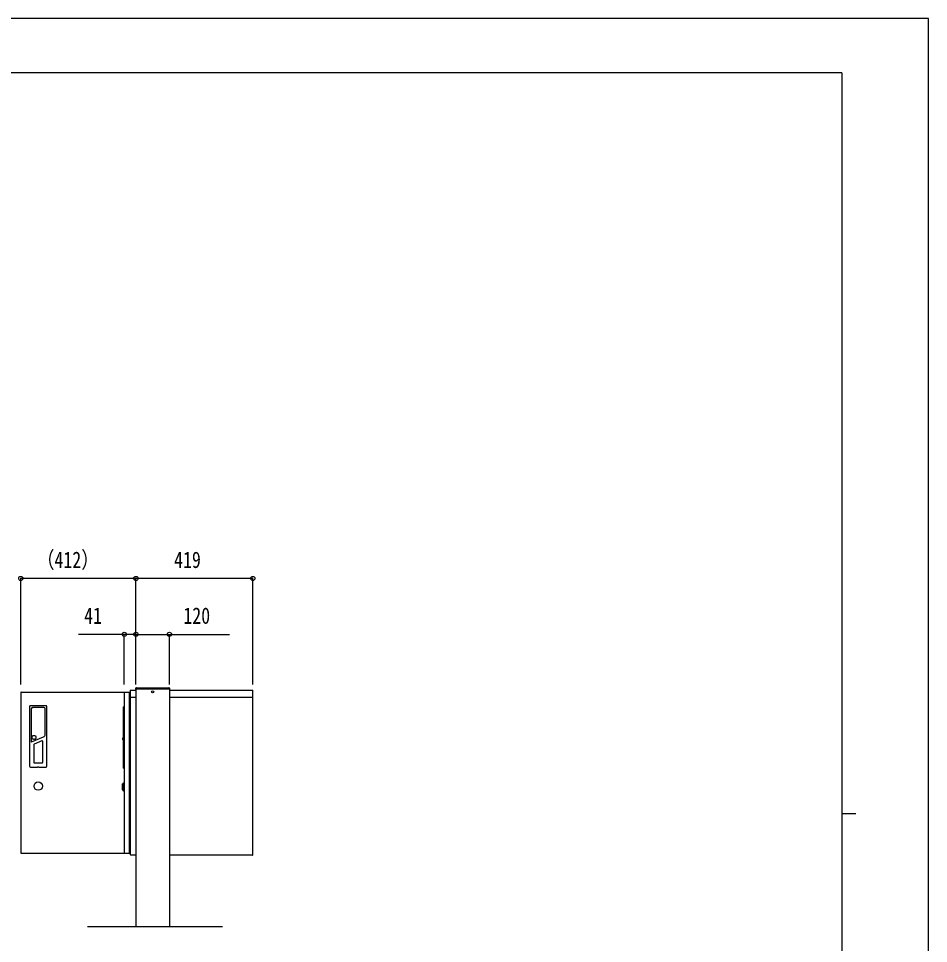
# Model space of a CAD drawing. Units: millimetres, scale not verified. Extents: x -4205 to 4205, y -2970 to 2970.
# Drawn here: x 948 to 4205, y -340 to 2970 of the extents above; entities that cross this region are included whole.
import ezdxf
from ezdxf.enums import TextEntityAlignment as Align

# ---------------------------------------------------------------- set-up
doc = ezdxf.new("R2010")
doc.units = ezdxf.units.MM
doc.header["$LTSCALE"] = 16
for name, color, linetype in [('0-3_YKK_13', 4, 'Continuous'), ('0-4_YKK_A1', 4, 'Continuous'), ('0-5_YKK_D', 6, 'Continuous'), ('0-6_YKK_ZWAK', 7, 'Continuous'), ('0-7_YSS_K', 3, 'Continuous')]:
    doc.layers.add(name, color=color, linetype=linetype)
doc.styles.add('ＭＳ ゴシック', font='')
doc.styles.get('ＭＳ ゴシック').set_extended_font_data('MS Gothic')

msp = doc.modelspace()

# ---------------------------------------------------------------- linework, layer by layer
at = {"layer": '0-3_YKK_13'}
for p, q in [((1348.02, 565), (1348.02, 541)), ((1349.02, 566), (1349.12, 566)), ((1349.09, 566), (1349.02, 566)), ((1349.09, 566), (1349.08, 566.08)), ((1349.09, 566), (1368.02, 566)), ((1367.52, 570), (1367.71, 573.12)), ((1368.52, 570), (1367.52, 570)), ((1487.52, 570), (1368.52, 570)), ((1369.71, 575), (1486.33, 575)), ((1488.52, 570), (1487.52, 570)), ((1488.02, 566), (1785.62, 566)), ((1488.33, 573.12), (1488.52, 570)), ((1785.62, 566), (1786.01, 565.92)), ((1786.62, -23), (1786.62, 565.06)), ((956.02, 558), (956.02, -16)), ((957.02, 559), (1348.02, 559)), ((1326.62, 558), (1326.62, -16)), ((1327.62, 559), (1342.62, 559)), ((1343.62, 558), (1343.62, -16)), ((1348.02, 549), (1343.62, 549)), ((1348.02, 541), (1348.02, 539)), ((1368.02, 540), (1348.02, 540)), ((1348.02, 539), (1348.02, -22)), ((1786.62, 540), (1488.02, 540)), ((987.42, 507.76), (987.42, 293.76)), ((1046.42, 510.76), (990.42, 510.76)), ((993.61, 499.26), (993.61, 381.72)), ((1038.32, 504.17), (998.52, 504.17)), ((1043.23, 408.04), (1043.23, 499.26)), ((1049.42, 293.76), (1049.42, 507.76)), ((1325.62, 506.5), (1323.62, 506.5)), ((1323.62, 503.5), (1323.62, 506.5)), ((1323.62, 289.5), (1323.62, 503.5)), ((1325.62, 503.5), (1325.62, 506.5)), ((1325.62, 505.5), (1326.62, 505.5)), ((1325.62, 289.5), (1325.62, 503.5)), ((994.88, 380.88), (1037.21, 398.92)), ((1323.34, 399.5), (1323.19, 399.48)), ((1323.62, 399.51), (1323.34, 399.5)), ((1002.42, 370.44), (1002.42, 308.26)), ((1030.94, 384.58), (1004.25, 373.2)), ((1034.42, 308.26), (1034.42, 382.28)), ((1321.82, 387.32), (1321.88, 387.17)), ((1322.29, 386.92), (1323.62, 386.89)), ((1004.92, 305.76), (1031.92, 305.76)), ((990.42, 290.76), (1016.42, 290.76)), ((1016.42, 290.76), (1016.42, 290.78)), ((1020.42, 290.78), (1016.42, 290.78)), ((1020.42, 290.76), (1020.42, 290.78)), ((1020.42, 290.78), (1046.42, 290.78)), ((1020.42, 290.76), (1046.42, 290.76)), ((1323.62, 286.5), (1323.62, 289.5)), ((1323.62, 286.5), (1325.62, 286.5)), ((1325.62, 286.5), (1325.62, 289.5)), ((1325.62, 287.2), (1326.62, 287.2)), ((1326.22, 235), (1321.32, 231.6)), ((1326.52, 235), (1326.22, 235)), ((1326.22, 235), (1326.22, 205)), ((1326.52, 235), (1326.52, 205)), ((1320.62, 225.5), (1319.82, 224.7)), ((1319.82, 224.7), (1319.82, 221.6)), ((1319.82, 221.6), (1319.84, 221.51)), ((1319.82, 218.4), (1319.83, 218.45)), ((1319.82, 218.4), (1319.82, 215.3)), ((1319.82, 215.3), (1320.62, 214.5)), ((1319.83, 218.46), (1319.83, 218.45)), ((1320.12, 221.3), (1320.52, 221.3)), ((1320.52, 218.7), (1320.12, 218.7)), ((1320.52, 221.3), (1320.52, 221.25)), ((1320.52, 221.25), (1320.62, 221.25)), ((1320.52, 221.25), (1320.52, 218.75)), ((1320.52, 218.75), (1320.52, 218.7)), ((1320.62, 218.75), (1320.52, 218.75)), ((1320.62, 209.3), (1320.62, 230.7)), ((1320.62, 209.3), (1320.92, 209)), ((1320.92, 220), (1320.92, 231)), ((1320.92, 209), (1320.92, 220)), ((1320.92, 209), (1321.32, 209)), ((1321.32, 231.6), (1321.32, 208.4)), ((1321.32, 208.4), (1326.22, 205)), ((1326.22, 205), (1326.52, 205)), ((1326.62, 229.92), (1326.52, 229.92)), ((1326.52, 228.84), (1326.62, 228.84)), ((1326.62, 227.76), (1326.52, 227.76)), ((1326.62, 227.41), (1326.52, 227.41)), ((1326.62, 210.08), (1326.52, 210.08)), ((957.02, -17), (1348.02, -17)), ((1327.62, -17), (1342.62, -17)), ((1348.02, -7), (1343.62, -7)), ((1349.02, -23), (1349.02, -24)), ((1368.02, -24), (1349.02, -24)), ((1785.55, -24), (1488.02, -24)), ((1785.55, -24), (1785.62, -24)), ((1786.62, -23), (1786.55, -23.38))]:
    msp.add_line(p, q, dxfattribs=at)
for points in [[(1785.62, 566), (1785.62, 565.99), (1785.62, 565.99), (1785.62, 565.98), (1785.61, 565.97), (1785.61, 565.97), (1785.61, 565.96), (1785.61, 565.95), (1785.61, 565.94), (1785.6, 565.92)], [(1786.62, 565), (1786.62, 565.04), (1786.61, 565.08), (1786.61, 565.12), (1786.6, 565.16), (1786.6, 565.2), (1786.59, 565.23), (1786.58, 565.27), (1786.57, 565.31), (1786.56, 565.35), (1786.55, 565.38), (1786.53, 565.42), (1786.52, 565.45), (1786.5, 565.49), (1786.48, 565.52), (1786.46, 565.56), (1786.43, 565.59), (1786.41, 565.62), (1786.38, 565.65), (1786.36, 565.68), (1786.33, 565.71), (1786.3, 565.73), (1786.27, 565.76), (1786.24, 565.79), (1786.21, 565.81), (1786.18, 565.83), (1786.14, 565.85), (1786.11, 565.87), (1786.08, 565.89), (1786.04, 565.91), (1786.01, 565.92)], [(1003.32, 389.98), (1002.57, 390.01), (1001.84, 390.13), (1001.11, 390.32), (1000.41, 390.59), (999.74, 390.94), (999.11, 391.35), (998.52, 391.82), (997.99, 392.35), (997.51, 392.94), (997.1, 393.57), (996.76, 394.25), (996.48, 394.96), (996.29, 395.69), (996.17, 396.44), (996.13, 397.19), (996.17, 397.95), (996.29, 398.7), (996.48, 399.43), (996.75, 400.14), (997.1, 400.81), (997.51, 401.45), (997.98, 402.03), (998.52, 402.57), (999.1, 403.04), (999.73, 403.45), (1000.41, 403.8), (1001.11, 404.06), (1001.84, 404.26), (1002.57, 404.38), (1003.32, 404.42), (1004.07, 404.38), (1004.81, 404.26), (1005.53, 404.07), (1006.24, 403.8), (1006.91, 403.45), (1007.54, 403.04), (1008.12, 402.57), (1008.66, 402.04), (1009.13, 401.45)], [(1009.13, 401.45), (1009.55, 400.81), (1009.89, 400.14), (1010.16, 399.43), (1010.36, 398.7), (1010.47, 397.95), (1010.51, 397.2), (1010.47, 396.44), (1010.36, 395.69), (1010.16, 394.96), (1009.89, 394.25), (1009.55, 393.58), (1009.13, 392.94), (1008.66, 392.36), (1008.13, 391.82), (1007.54, 391.35), (1006.91, 390.94), (1006.24, 390.59), (1005.53, 390.33), (1004.81, 390.13), (1004.07, 390.01), (1003.32, 389.98)], [(1322.88, 399.18), (1322.89, 399.19), (1322.89, 399.21), (1322.9, 399.22), (1322.91, 399.23), (1322.91, 399.25), (1322.92, 399.26), (1322.93, 399.27), (1322.93, 399.28), (1322.94, 399.29), (1322.95, 399.31), (1322.96, 399.32), (1322.97, 399.33), (1322.98, 399.34), (1322.99, 399.35), (1323, 399.36), (1323.01, 399.37), (1323.02, 399.38), (1323.03, 399.39), (1323.05, 399.4), (1323.06, 399.41), (1323.07, 399.42), (1323.08, 399.43), (1323.1, 399.43), (1323.11, 399.44), (1323.12, 399.45), (1323.14, 399.45), (1323.15, 399.46), (1323.16, 399.47), (1323.18, 399.47), (1323.19, 399.48)], [(1321.5, 389.74), (1321.51, 389.95), (1321.57, 390.56), (1321.65, 391.5), (1321.75, 392.65), (1321.86, 393.87), (1321.96, 395.01), (1322.04, 395.95), (1322.09, 396.56), (1322.11, 396.77)], [(1322.3, 386.92), (1322.28, 386.92), (1322.27, 386.92), (1322.25, 386.92), (1322.23, 386.93), (1322.22, 386.93), (1322.2, 386.93), (1322.19, 386.93), (1322.17, 386.94), (1322.15, 386.94), (1322.14, 386.95), (1322.12, 386.95), (1322.11, 386.96), (1322.09, 386.97), (1322.07, 386.97), (1322.06, 386.98), (1322.04, 386.99), (1322.03, 387), (1322.02, 387.01), (1322, 387.02), (1321.99, 387.03), (1321.97, 387.05), (1321.96, 387.06), (1321.95, 387.07), (1321.94, 387.08), (1321.93, 387.1), (1321.91, 387.11), (1321.9, 387.12), (1321.89, 387.14), (1321.88, 387.15), (1321.88, 387.17)], [(1320.09, 218.7), (1320.08, 218.7), (1320.07, 218.7), (1320.06, 218.69), (1320.05, 218.69), (1320.05, 218.69), (1320.04, 218.69), (1320.03, 218.68), (1320.02, 218.68), (1320.01, 218.68), (1320, 218.68), (1319.99, 218.67), (1319.98, 218.67), (1319.97, 218.66), (1319.96, 218.65), (1319.95, 218.65), (1319.94, 218.64), (1319.93, 218.63), (1319.93, 218.63), (1319.92, 218.62), (1319.91, 218.61), (1319.9, 218.6), (1319.89, 218.59), (1319.89, 218.58), (1319.88, 218.57), (1319.87, 218.56), (1319.86, 218.55), (1319.86, 218.54), (1319.85, 218.53), (1319.85, 218.52), (1319.84, 218.51), (1319.84, 218.5), (1319.84, 218.5), (1319.84, 218.49), (1319.84, 218.49), (1319.83, 218.48), (1319.83, 218.48), (1319.83, 218.47), (1319.83, 218.46), (1319.83, 218.46)], [(1320.12, 221.3), (1320.11, 221.3), (1320.1, 221.3), (1320.08, 221.31), (1320.07, 221.31), (1320.06, 221.31), (1320.04, 221.31), (1320.03, 221.32), (1320.02, 221.32), (1320.01, 221.32), (1319.99, 221.33), (1319.98, 221.33), (1319.97, 221.34), (1319.96, 221.35), (1319.95, 221.36), (1319.94, 221.36), (1319.93, 221.37), (1319.92, 221.38), (1319.91, 221.39), (1319.9, 221.4), (1319.89, 221.41), (1319.88, 221.42), (1319.88, 221.43), (1319.87, 221.44), (1319.86, 221.45), (1319.86, 221.46), (1319.85, 221.46), (1319.85, 221.47), (1319.84, 221.49), (1319.84, 221.5), (1319.84, 221.51)], [(1320.09, 218.7), (1320.11, 218.7), (1320.12, 218.7), (1320.12, 218.7), (1320.12, 218.7)], [(1321.32, 231), (1320.92, 231), (1320.62, 230.7)], [(1785.62, -24), (1785.66, -24), (1785.7, -23.99), (1785.74, -23.99), (1785.78, -23.98), (1785.82, -23.97), (1785.86, -23.97), (1785.89, -23.96), (1785.93, -23.95), (1785.97, -23.94), (1786.01, -23.92), (1786.04, -23.91), (1786.08, -23.89), (1786.11, -23.87), (1786.14, -23.85), (1786.18, -23.83), (1786.21, -23.81), (1786.24, -23.79), (1786.27, -23.76), (1786.3, -23.73), (1786.33, -23.71), (1786.36, -23.68), (1786.38, -23.65), (1786.41, -23.62), (1786.43, -23.59), (1786.46, -23.56), (1786.48, -23.52), (1786.5, -23.49), (1786.52, -23.45), (1786.53, -23.42), (1786.55, -23.38)]]:
    msp.add_lwpolyline(points, dxfattribs=at)
for centre, radius in [((1428.02, 560), 3.75), ((1018.42, 222.96), 15)]:
    msp.add_circle(centre, radius, dxfattribs=at)
for centre, radius, start, end in [((1349.02, 565), 1, 90, 180), ((1369.71, 573), 2, 90, 176.5), ((1486.33, 573), 2, 3.5, 90), ((957.02, 558), 1, 90, 180), ((1327.62, 558), 1, 90, 180), ((1342.62, 558), 1, 0, 90), ((990.42, 507.76), 3, 90, 180), ((998.52, 499.26), 4.91, 90, 180), ((1038.32, 499.26), 4.91, 0, 90), ((1046.42, 507.76), 3, 0, 90), ((1033.32, 408.04), 9.91, 293.08513, 0), ((1342.82, 391.42), 21.4, 158.72378, 165.27491), ((994.52, 381.72), 0.907, 180, 293.08513), ((1005.42, 370.44), 3, 113.08513, 180), ((1031.92, 382.28), 2.5, 0, 113.08513), ((1321.99, 389.7), 0.5, 175, 184.72509), ((1342.82, 391.42), 21.4, 184.72509, 191.0247), ((1322.61, 396.73), 0.5, 165.27491, 175), ((1004.92, 308.26), 2.5, 180, 270), ((1031.92, 308.26), 2.5, 270, 0), ((990.42, 293.76), 3, 180, 270), ((1046.42, 293.76), 3, 270, 0), ((957.02, -16), 1, 180, 270), ((1327.62, -16), 1, 180, 270), ((1342.62, -16), 1, 270, 0), ((1349.02, -22), 1, 180, 270)]:
    msp.add_arc(centre, radius, start, end, dxfattribs=at)
at = {"layer": '0-4_YKK_A1'}
msp.add_line((1488.02, 570), (1488.02, -281), dxfattribs=at)
msp.add_lwpolyline([(1368.02, 570), (1368.02, 566.5), (1368.02, -281)], dxfattribs=at)
at = {"layer": '0-5_YKK_D'}
for p, q in [((956.02, 586), (956.02, 967)), ((1368.02, 966), (956.02, 966)), ((1368.02, 586), (1368.02, 967)), ((1368.02, 586), (1368.02, 967)), ((1786.62, 966), (1368.02, 966)), ((1786.62, 586), (1786.62, 967)), ((1326.62, 586), (1326.62, 767)), ((1368.02, 586), (1368.02, 767)), ((1368.02, 586), (1368.02, 767)), ((1488.02, 586), (1488.02, 767))]:
    msp.add_line(p, q, dxfattribs=at)
for points in [[(1368.02, 766), (1326.62, 766), (1162.76, 766)], [(1368.02, 766), (1488.02, 766), (1703.09, 766)]]:
    msp.add_lwpolyline(points, dxfattribs=at)
for centre in [(956.02, 966), (1368.02, 966), (1368.02, 966), (1786.62, 966), (1326.62, 766), (1368.02, 766), (1368.02, 766), (1488.02, 766)]:
    msp.add_circle(centre, 7.5, dxfattribs=at)
at = {"layer": '0-6_YKK_ZWAK'}
for p, q in [((3895.02, 2775), (-3904.98, 2775)), ((3895.02, 2775), (3895.02, -2525)), ((3895.02, 125), (3945.02, 125))]:
    msp.add_line(p, q, dxfattribs=at)
msp.add_lwpolyline([(-4205, -2970), (4205, -2970), (4205, 2970), (-4205, 2970)], close=True, dxfattribs=at)
at = {"layer": '0-7_YSS_K'}
msp.add_line((1678.22, -281), (1194.42, -281), dxfattribs=at)

# ---------------------------------------------------------------- texts
at = {"layer": '0-5_YKK_D', "style": 'ＭＳ ゴシック', "width": 0.8}
for s, p in [('（412）', (1012.69, 986)), ('419', (1504.79, 986)), ('120', (1538.02, 786)), ('41', (1182.76, 786))]:
    msp.add_text(s, height=58.65, dxfattribs=at).set_placement(p, align=Align.BOTTOM_LEFT)

doc.saveas('drawing.dxf')
